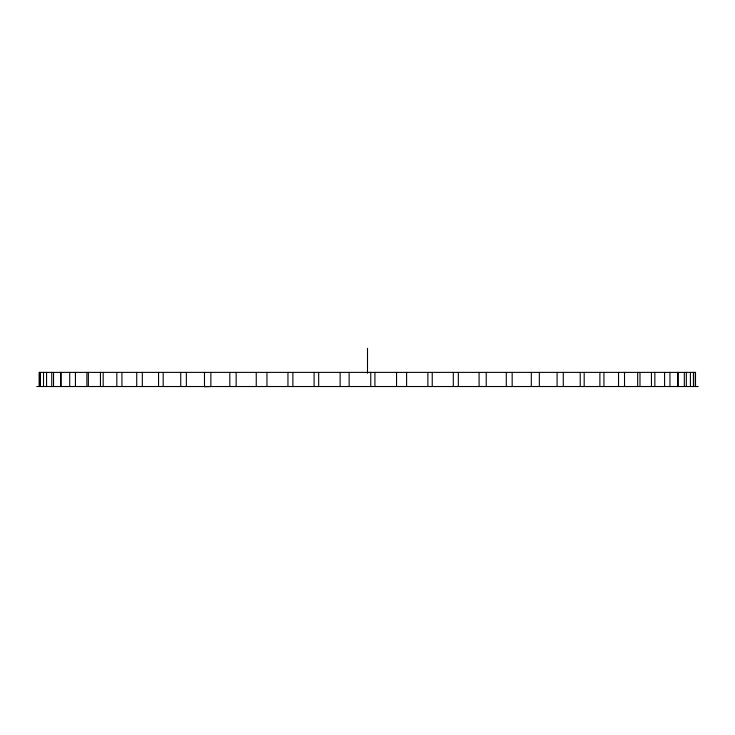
<?xml version="1.0" encoding="UTF-8"?>
<svg xmlns="http://www.w3.org/2000/svg" width="735" height="735" viewBox="0 0 735 735"><rect width="100%" height="100%" fill="white"/><g stroke="black" fill="none" stroke-linecap="round" stroke-linejoin="round"><path stroke-width="1.1" d="M36.75 386.527L698.25 386.527M695.512 386.527L695.512 372.388L39.13 372.388L39.13 386.527M695.282 372.388L695.282 386.527M693.427 372.388L693.427 386.527M690.422 372.388L690.422 386.527M686.334 372.388L686.334 386.527M684.322 372.388L684.322 386.527M678.258 372.388L678.258 386.527M677.551 372.388L677.551 386.527M669.943 372.388L669.943 386.527M664.587 372.388L664.587 386.527M654.857 372.388L654.857 386.527M651.449 372.388L651.449 386.527M639.992 372.388L639.992 386.527M637.668 372.388L637.668 386.527M624.529 372.388L624.529 386.527M618.539 372.388L618.539 386.527M603.94 372.388L603.94 386.527M599.889 372.388L599.889 386.527M584.187 372.388L584.187 386.527M580.227 372.388L580.227 386.527M563.286 372.388L563.286 386.527M557.093 372.388L557.093 386.527M539.334 372.388L539.334 386.527M531.313 372.388L531.313 386.527M512.166 372.388L512.166 386.527M506.286 372.388L506.286 386.527M486.23 372.388L486.23 386.527M479.091 372.388L479.091 386.527M458.337 372.388L458.337 386.527M453.302 372.388L453.302 386.527M432.235 372.388L432.235 386.527M427.88 372.388L427.88 386.527M406.602 372.388L406.602 386.527M396.542 372.388L396.542 386.527M374.923 372.388L374.923 386.527M370.752 372.388L370.752 386.527M367.5 348.28L367.5 373.224M349.134 372.388L349.134 386.527M340.14 372.388L340.14 386.527M318.668 372.388L318.668 386.527M314.111 372.388L314.111 386.527M292.87 372.388L292.87 386.527M287.955 372.388L287.955 386.527M266.952 372.388L266.952 386.527M256.249 372.388L256.249 386.527M236.156 372.388L236.156 386.527M229.816 372.388L229.816 386.527M210.862 372.388L210.862 386.527L204.486 386.72L204.486 372.388M186.35 372.388L186.35 386.527M180.746 372.388L180.746 386.527M163.179 372.388L163.179 386.527M158.558 372.388L158.558 386.527M142.324 372.388L142.324 386.527M136.728 372.388L136.728 386.527M121.936 372.388L121.936 386.527M116.828 372.388L116.828 386.527M103.176 372.388L103.176 386.527M100.438 372.388L100.438 386.527M88.356 372.388L88.356 386.527M86.877 372.388L86.877 386.527M75.429 372.388L75.429 386.527M69.724 372.388L69.724 386.527M61.152 372.388L61.152 386.527M60.564 372.388L60.564 386.527M53.536 372.388L53.536 386.527M51.753 372.388L51.753 386.527M46.562 372.388L46.562 386.527M43.521 372.388L43.521 386.527M40.37 372.388L40.37 386.527M39.764 372.388L39.764 386.527M39.561 372.388L39.561 386.527"/></g></svg>
